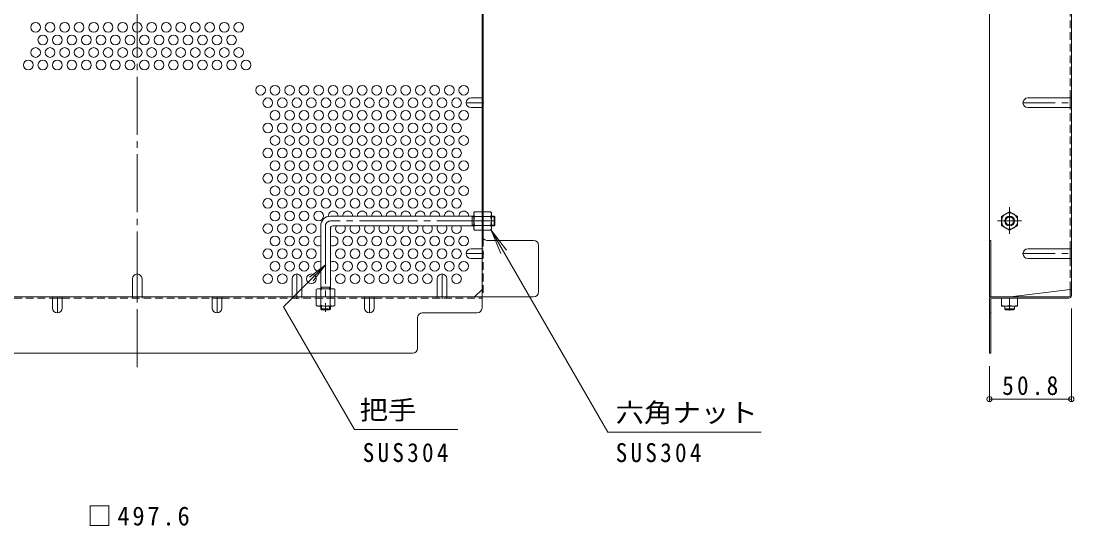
# Model space of a CAD drawing. Units: millimetres at full size, sheet at 1:4; details may follow other scales. Extents: x -887 to 1015, y -780 to 760.
# Drawn here: x 363 to 1015, y 7 to 320 of the extents above; entities that cross this region are included whole.
import ezdxf
from ezdxf.enums import TextEntityAlignment as Align

# ---------------------------------------------------------------- set-up
doc = ezdxf.new("R2010")
doc.units = ezdxf.units.MM
doc.header["$LTSCALE"] = 4
doc.header["$PDMODE"] = 32
doc.header["$PDSIZE"] = 3.2
for name, pattern in [('CHAIN1', [8, 5, -1, 1, -1]), ('CHAIN2', [12, 9, -1, 1, -1]), ('DASHED1', [1.8, 1.2, -0.6])]:
    doc.linetypes.add(name, pattern=pattern)
for name, color, linetype, lineweight in [('A-4_その他', 7, 'Continuous', 9), ('A-5_文字', 7, 'Continuous', 9), ('A-6_寸法', 2, 'Continuous', 9), ('A-7_ハッチ', 2, 'Continuous', 9), ('A-8_記号', 2, 'Continuous', 9), ('A-B_ﾊｯﾁ', 2, 'Continuous', 9)]:
    doc.layers.add(name, color=color, linetype=linetype, lineweight=lineweight)
doc.styles.add('ＭＳ ゴシック', font='')
doc.styles.get('ＭＳ ゴシック').set_extended_font_data('MS Gothic')

msp = doc.modelspace()

# ---------------------------------------------------------------- linework, layer by layer
at = {"layer": 'A-4_その他'}
for p, q in [((1013.81, 84.735), (1013.81, 142.159)), ((963.01, 84.735), (963.01, 106.359)), ((963.01, 85.935), (1013.81, 85.935))]:
    msp.add_line(p, q, dxfattribs=at)
for p in [(963.01, 85.935), (1013.81, 85.935)]:
    msp.add_point(p, dxfattribs=at)
at = {"layer": 'A-5_文字'}
for p, q in [((654.16, 190.609), (726.431, 65.429)), ((654.16, 190.609), (660.139, 176.172)), ((654.16, 190.609), (663.672, 178.212)), ((551.393, 169.174), (541.476, 161.565)), ((633.348, 67.044), (569.302, 67.044)), ((821.381, 65.429), (726.431, 65.429))]:
    msp.add_line(p, q, dxfattribs=at)
msp.add_lwpolyline([(569.302, 67.044), (525.365, 143.146), (551.393, 169.174), (543.784, 159.257)], dxfattribs=at)
at = {"layer": 'A-6_寸法'}
for centre in [(371.593, 316.397), (380.593, 316.397), (389.593, 316.397), (398.593, 316.397), (407.593, 316.397), (416.593, 316.397), (425.593, 316.397), (434.593, 316.397), (443.593, 316.397), (452.593, 316.397), (461.593, 316.397), (470.593, 316.397), (479.593, 316.397), (488.593, 316.397), (497.593, 316.397), (376.093, 308.603), (385.093, 308.603), (394.093, 308.603), (403.093, 308.603), (412.093, 308.603), (421.093, 308.603), (430.093, 308.603), (439.093, 308.603), (448.093, 308.603), (457.093, 308.603), (466.093, 308.603), (475.093, 308.603), (484.093, 308.603), (493.093, 308.603), (371.593, 300.808), (380.593, 300.808), (389.593, 300.808), (398.593, 300.808), (407.593, 300.808), (416.593, 300.808), (425.593, 300.808), (434.593, 300.808), (443.593, 300.808), (452.593, 300.808), (461.593, 300.808), (470.593, 300.808), (479.593, 300.808), (488.593, 300.808), (497.593, 300.808), (367.093, 293.014), (376.093, 293.014), (385.093, 293.014), (394.093, 293.014), (403.093, 293.014), (412.093, 293.014), (421.093, 293.014), (430.093, 293.014), (439.093, 293.014), (448.093, 293.014), (457.093, 293.014), (466.093, 293.014), (475.093, 293.014), (484.093, 293.014), (493.093, 293.014), (502.093, 293.014), (511.093, 277.426), (520.093, 277.426), (529.093, 277.426), (538.093, 277.426), (547.093, 277.426), (556.093, 277.426), (565.093, 277.426), (574.093, 277.426), (583.093, 277.426), (592.093, 277.426), (601.093, 277.426), (610.093, 277.426), (619.093, 277.426), (628.093, 277.426), (637.093, 277.426), (515.593, 269.631), (524.593, 269.631), (533.593, 269.631), (542.593, 269.631), (551.593, 269.631), (560.593, 269.631), (569.593, 269.631), (578.593, 269.631), (587.593, 269.631), (596.593, 269.631), (605.593, 269.631), (614.593, 269.631), (623.593, 269.631), (632.593, 269.631), (520.093, 261.837), (529.093, 261.837), (538.093, 261.837), (547.093, 261.837), (556.093, 261.837), (565.093, 261.837), (574.093, 261.837), (583.093, 261.837), (592.093, 261.837), (601.093, 261.837), (610.093, 261.837), (619.093, 261.837), (628.093, 261.837), (637.093, 261.837), (515.593, 254.043), (524.593, 254.043), (533.593, 254.043), (542.593, 254.043), (551.593, 254.043), (560.593, 254.043), (569.593, 254.043), (578.593, 254.043), (587.593, 254.043), (596.593, 254.043), (605.593, 254.043), (614.593, 254.043), (623.593, 254.043), (632.593, 254.043), (520.093, 246.249), (529.093, 246.249), (538.093, 246.249), (547.093, 246.249), (556.093, 246.249), (565.093, 246.249), (574.093, 246.249), (583.093, 246.249), (592.093, 246.249), (601.093, 246.249), (610.093, 246.249), (619.093, 246.249), (628.093, 246.249), (637.093, 246.249), (515.593, 238.454), (524.593, 238.454), (533.593, 238.454), (542.593, 238.454), (551.593, 238.454), (560.593, 238.454), (569.593, 238.454), (578.593, 238.454), (587.593, 238.454), (596.593, 238.454), (605.593, 238.454), (614.593, 238.454), (623.593, 238.454), (632.593, 238.454), (520.093, 230.66), (529.093, 230.66), (538.093, 230.66), (547.093, 230.66), (556.093, 230.66), (565.093, 230.66), (574.093, 230.66), (583.093, 230.66), (592.093, 230.66), (601.093, 230.66), (610.093, 230.66), (619.093, 230.66), (628.093, 230.66), (637.093, 230.66), (515.593, 222.866), (524.593, 222.866), (533.593, 222.866), (542.593, 222.866), (551.593, 222.866), (560.593, 222.866), (569.593, 222.866), (578.593, 222.866), (587.593, 222.866), (596.593, 222.866), (605.593, 222.866), (614.593, 222.866), (623.593, 222.866), (632.593, 222.866), (520.093, 215.072), (529.093, 215.072), (538.093, 215.072), (547.093, 215.072), (556.093, 215.072), (565.093, 215.072), (574.093, 215.072), (583.093, 215.072), (592.093, 215.072), (601.093, 215.072), (610.093, 215.072), (619.093, 215.072), (628.093, 215.072), (637.093, 215.072), (515.593, 207.278), (524.593, 207.278), (533.593, 207.278), (542.593, 207.278), (551.593, 207.278), (560.593, 207.278), (569.593, 207.278), (578.593, 207.278), (587.593, 207.278), (596.593, 207.278), (605.593, 207.278), (614.593, 207.278), (623.593, 207.278), (632.593, 207.278), (520.093, 199.483), (529.093, 199.483), (538.093, 199.483), (547.093, 199.483), (515.593, 191.689), (524.593, 191.689), (533.593, 191.689), (542.593, 191.689), (520.093, 183.895), (529.093, 183.895), (538.093, 183.895), (565.093, 183.895), (574.093, 183.895), (583.093, 183.895), (592.093, 183.895), (601.093, 183.895), (610.093, 183.895), (619.093, 183.895), (628.093, 183.895), (637.093, 183.895), (515.593, 176.101), (524.593, 176.101), (533.593, 176.101), (542.593, 176.101), (560.593, 176.101), (569.593, 176.101), (578.593, 176.101), (587.593, 176.101), (596.593, 176.101), (605.593, 176.101), (614.593, 176.101), (623.593, 176.101), (632.593, 176.101), (520.093, 168.306), (529.093, 168.306), (538.093, 168.306), (565.093, 168.306), (574.093, 168.306), (583.093, 168.306), (592.093, 168.306), (601.093, 168.306), (610.093, 168.306), (619.093, 168.306), (628.093, 168.306), (637.093, 168.306), (515.593, 160.512), (524.593, 160.512), (542.593, 160.512), (560.593, 160.512), (569.593, 160.512), (578.593, 160.512), (587.593, 160.512), (596.593, 160.512), (605.593, 160.512), (614.593, 160.512), (632.593, 160.512)]:
    msp.add_circle(centre, 3, dxfattribs=at)
for centre, start, end in [((556.093, 199.483), 357.61786, 185.06075), ((565.093, 199.483), 357.61786, 182.38214), ((574.093, 199.483), 357.61786, 182.38214), ((583.093, 199.483), 357.61786, 182.38214), ((592.093, 199.483), 357.61786, 182.38214), ((601.093, 199.483), 357.61786, 182.38214), ((610.093, 199.483), 357.61786, 182.38214), ((619.093, 199.483), 357.61786, 182.38214), ((628.093, 199.483), 357.61786, 182.38214), ((637.093, 199.483), 357.61786, 182.38214), ((551.593, 191.689), 338.96053, 14.11906), ((560.593, 191.689), 146.18508, 33.81492), ((569.593, 191.689), 146.18508, 33.81492), ((578.593, 191.689), 146.18508, 33.81492), ((587.593, 191.689), 146.18508, 33.81492), ((596.593, 191.689), 146.18508, 33.81492), ((605.593, 191.689), 146.18508, 33.81492), ((614.593, 191.689), 146.18508, 33.81492), ((623.593, 191.689), 146.18508, 33.81492), ((632.593, 191.689), 146.18508, 33.81492), ((547.093, 183.895), 64.32071, 295.67929), ((556.093, 183.895), 235.48189, 124.51811), ((551.593, 176.101), 338.96053, 21.03947), ((547.093, 168.306), 64.32071, 295.67929), ((556.093, 168.306), 235.48189, 124.51811), ((551.593, 160.512), 338.96053, 21.03947)]:
    msp.add_arc(centre, 3, start, end, dxfattribs=at)
at = {"layer": 'A-7_ハッチ', "linetype": 'CHAIN2'}
msp.add_line((434.593, 621.759), (434.593, 104.565), dxfattribs=at)
at = {"layer": 'A-7_ハッチ'}
for p, q in [((648.393, 142.359), (648.393, 583.966)), ((963.01, 576.966), (963.01, 149.359)), ((1013.81, 576.166), (1013.81, 150.159)), ((649.193, 185.32), (649.193, 344.701)), ((1013.01, 266.631), (1013.01, 272.631)), ((680.397, 184.36), (651.393, 184.36)), ((963.01, 184.363), (963.81, 184.363)), ((963.81, 149.359), (963.81, 184.363)), ((683.397, 152.359), (683.397, 181.36)), ((1013.01, 173.101), (1013.01, 179.101)), ((643.781, 149.359), (648.393, 153.971)), ((976.01, 149.362), (1013.01, 153.974)), ((1013.01, 150.025), (1013.01, 153.974)), ((188.79, 149.359), (680.397, 149.359)), ((382.093, 148.559), (388.093, 148.559)), ((481.093, 148.559), (487.093, 148.559)), ((575.593, 148.559), (581.593, 148.559)), ((963.01, 149.359), (1012.343, 149.359)), ((963.81, 147.892), (963.81, 114.359)), ((964.477, 148.559), (1012.21, 148.559)), ((611.392, 139.359), (645.393, 139.359)), ((963.01, 139.359), (963.81, 139.359)), ((608.392, 117.359), (608.392, 136.359)), ((263.794, 114.359), (605.392, 114.359))]:
    msp.add_line(p, q, dxfattribs=at)
at = {"layer": 'A-7_ハッチ', "linetype": 'DASHED1'}
for p, q in [((1013.01, 272.631), (1013.01, 360.162)), ((648.393, 272.631), (649.193, 272.631)), ((648.393, 266.631), (649.193, 266.631)), ((1013.01, 179.101), (1013.01, 266.631)), ((649.193, 199.359), (648.393, 199.359)), ((649.193, 193.159), (648.393, 193.159)), ((649.193, 185.32), (649.193, 149.354)), ((648.393, 179.101), (649.193, 179.101)), ((648.393, 173.101), (649.193, 173.101)), ((1013.01, 153.974), (1013.01, 173.101)), ((293.593, 148.559), (382.093, 148.559)), ((388.093, 148.559), (481.093, 148.559)), ((431.593, 149.359), (431.593, 148.559)), ((437.593, 149.359), (437.593, 148.559)), ((487.093, 148.559), (575.593, 148.559)), ((530.593, 149.359), (530.593, 148.559)), ((536.593, 149.359), (536.593, 148.559)), ((554.393, 149.359), (554.393, 148.559)), ((581.593, 148.559), (648.393, 148.559)), ((620.593, 149.359), (620.593, 148.559)), ((626.593, 149.359), (626.593, 148.559))]:
    msp.add_line(p, q, dxfattribs=at)
at = {"layer": 'A-7_ハッチ'}
msp.add_lwpolyline([(963.01, 147.759), (963.01, 114.359), (963.81, 114.359)], dxfattribs=at)
for centre, radius, start, end in [((651.393, 187.36), 3, 180, 270), ((680.397, 181.36), 3, 0, 90), ((680.397, 152.359), 3, 270, 0), ((1012.21, 150.159), 1.6, 270, 0), ((1013.01, 153.174), 0.8, 0, 90), ((964.61, 147.759), 1.6, 90, 180), ((964.477, 147.892), 0.667, 90, 180), ((1012.343, 150.025), 0.667, 270, 0), ((611.392, 136.359), 3, 90, 180), ((645.393, 142.359), 3, 270, 0), ((605.392, 117.359), 3, 270, 0)]:
    msp.add_arc(centre, radius, start, end, dxfattribs=at)
at = {"layer": 'A-8_記号', "linetype": 'CHAIN1'}
for p, q in [((649.593, 269.631), (638.593, 269.631)), ((983.81, 269.631), (1013.81, 269.631)), ((649.593, 176.101), (638.593, 176.101)), ((983.81, 176.101), (1013.81, 176.101)), ((434.593, 149.359), (434.593, 163.509)), ((533.593, 148.159), (533.593, 163.509)), ((623.593, 148.159), (623.593, 163.509)), ((385.093, 149.359), (385.093, 139.359)), ((484.093, 149.359), (484.093, 139.359)), ((578.593, 149.359), (578.593, 139.359))]:
    msp.add_line(p, q, dxfattribs=at)
at = {"layer": 'A-8_記号'}
for p, q in [((641.593, 272.631), (648.393, 272.631)), ((986.81, 272.631), (1013.81, 272.631)), ((641.593, 266.631), (648.393, 266.631)), ((986.81, 266.631), (1013.81, 266.631)), ((641.593, 179.101), (648.393, 179.101)), ((986.81, 179.101), (1013.81, 179.101)), ((641.593, 173.101), (648.393, 173.101)), ((986.81, 173.101), (1013.81, 173.101)), ((431.593, 160.509), (431.593, 149.359)), ((437.593, 160.509), (437.593, 149.359)), ((530.593, 160.509), (530.593, 149.359)), ((536.593, 160.509), (536.593, 149.359)), ((620.593, 160.509), (620.593, 149.359)), ((626.593, 160.509), (626.593, 149.359)), ((382.093, 142.359), (382.093, 149.359)), ((388.093, 142.359), (388.093, 149.359)), ((481.093, 142.359), (481.093, 149.359)), ((487.093, 142.359), (487.093, 149.359)), ((575.593, 142.359), (575.593, 149.359)), ((581.593, 142.359), (581.593, 149.359))]:
    msp.add_line(p, q, dxfattribs=at)
for centre, start, end in [((641.593, 269.631), 90, 270), ((986.81, 269.631), 90, 270), ((641.593, 176.101), 90, 270), ((986.81, 176.101), 90, 270), ((434.593, 160.509), 0, 180), ((533.593, 160.509), 0, 180), ((623.593, 160.509), 0, 180), ((385.093, 142.359), 180, 0), ((484.093, 142.359), 180, 0), ((578.593, 142.359), 180, 0)]:
    msp.add_arc(centre, 3, start, end, dxfattribs=at)
at = {"layer": 'A-B_ﾊｯﾁ', "linetype": 'CHAIN1'}
for p, q in [((975.51, 204.887), (975.51, 188.379)), ((968.04, 196.359), (982.8, 196.359)), ((975.51, 140.876), (975.51, 143.937))]:
    msp.add_line(p, q, dxfattribs=at)
at = {"layer": 'A-B_ﾊｯﾁ', "color": 3}
for p, q in [((643.393, 199.359), (554.393, 199.359)), ((642.393, 193.359), (642.393, 199.359)), ((642.393, 198.859), (643.393, 198.859)), ((655.893, 199.359), (654.193, 199.359)), ((654.193, 198.859), (656.393, 198.859)), ((655.893, 193.359), (655.893, 199.359)), ((655.893, 199.359), (656.393, 198.859)), ((656.393, 193.859), (656.393, 198.859)), ((548.393, 193.359), (548.393, 154.359)), ((554.393, 191.859), (554.393, 154.359)), ((643.393, 193.359), (555.893, 193.359)), ((642.393, 193.859), (643.393, 193.859)), ((654.193, 193.859), (656.393, 193.859)), ((655.893, 193.359), (654.193, 193.359)), ((655.893, 193.359), (656.393, 193.859)), ((548.393, 155.359), (554.393, 155.359)), ((548.893, 155.359), (548.893, 154.359)), ((553.893, 155.359), (553.893, 154.359)), ((972.51, 143.562), (972.51, 141.862)), ((978.51, 141.862), (972.51, 141.862)), ((972.51, 141.862), (973.01, 141.362)), ((978.01, 141.362), (973.01, 141.362)), ((978.51, 141.862), (978.01, 141.362)), ((978.51, 143.562), (978.51, 141.862))]:
    msp.add_line(p, q, dxfattribs=at)
at = {"layer": 'A-B_ﾊｯﾁ', "color": 3, "linetype": 'CHAIN2'}
for p, q in [((656.393, 196.359), (554.393, 196.359)), ((551.393, 193.359), (551.393, 140.126))]:
    msp.add_line(p, q, dxfattribs=at)
at = {"layer": 'A-B_ﾊｯﾁ'}
for p, q in [((643.393, 201.359), (643.826, 202.109)), ((643.393, 191.359), (643.393, 201.359)), ((648.393, 202.109), (643.826, 202.109)), ((643.826, 199.222), (648.393, 199.222)), ((648.393, 190.609), (648.393, 202.109)), ((649.193, 190.609), (649.193, 202.109)), ((649.193, 202.109), (653.76, 202.109)), ((653.76, 199.222), (649.193, 199.222)), ((654.193, 201.359), (653.76, 202.109)), ((654.193, 191.359), (654.193, 201.359)), ((975.51, 202.109), (970.51, 199.222)), ((970.51, 199.222), (970.51, 193.495)), ((643.393, 191.359), (643.826, 190.609)), ((643.826, 193.495), (648.393, 193.495)), ((648.393, 190.609), (643.826, 190.609)), ((653.76, 193.495), (649.193, 193.495)), ((649.193, 190.609), (653.76, 190.609)), ((654.193, 191.359), (653.76, 190.609)), ((975.51, 190.609), (970.51, 193.495)), ((975.51, 190.609), (980.51, 193.495)), ((546.393, 154.359), (545.643, 153.926)), ((545.643, 149.359), (545.643, 153.926)), ((546.393, 154.359), (556.393, 154.359)), ((548.53, 153.926), (548.53, 149.359)), ((554.256, 153.926), (554.256, 149.359)), ((556.393, 154.359), (557.143, 153.926)), ((557.143, 149.359), (557.143, 153.926)), ((545.643, 149.359), (557.143, 149.359)), ((980.51, 148.562), (970.51, 148.562)), ((970.51, 148.562), (970.51, 143.562)), ((975.51, 148.562), (975.51, 143.995)), ((980.51, 148.562), (980.51, 143.562)), ((980.51, 143.562), (970.51, 143.562))]:
    msp.add_line(p, q, dxfattribs=at)
at = {"layer": 'A-B_ﾊｯﾁ', "linetype": 'DASHED1'}
for p, q in [((557.143, 148.559), (545.643, 148.559)), ((545.643, 148.559), (545.643, 143.992)), ((546.393, 143.559), (545.643, 143.992)), ((548.53, 143.992), (548.53, 148.559)), ((554.256, 143.992), (554.256, 148.559)), ((556.393, 143.559), (557.143, 143.992)), ((557.143, 148.559), (557.143, 143.992)), ((556.393, 143.559), (546.393, 143.559))]:
    msp.add_line(p, q, dxfattribs=at)
at = {"layer": 'A-B_ﾊｯﾁ', "color": 3, "linetype": 'DASHED1'}
for p, q in [((548.393, 141.859), (548.393, 143.559)), ((548.393, 141.859), (554.393, 141.859)), ((548.393, 141.859), (548.893, 141.359)), ((548.893, 143.559), (548.893, 141.359)), ((548.893, 141.359), (553.893, 141.359)), ((553.893, 143.559), (553.893, 141.359)), ((554.393, 141.859), (553.893, 141.359)), ((554.393, 141.859), (554.393, 143.559))]:
    msp.add_line(p, q, dxfattribs=at)
at = {"layer": 'A-B_ﾊｯﾁ'}
msp.add_lwpolyline([(975.51, 202.109), (980.51, 199.222), (980.51, 193.495)], dxfattribs=at)
msp.add_circle((975.51, 196.359), 5, dxfattribs=at)
at = {"layer": 'A-B_ﾊｯﾁ', "color": 3}
for radius in [3, 2.458]:
    msp.add_circle((975.51, 196.359), radius, dxfattribs=at)
for centre, radius in [((554.393, 193.359), 6), ((555.893, 191.859), 1.5)]:
    msp.add_arc(centre, radius, 90, 180, dxfattribs=at)
at = {"layer": 'A-B_ﾊｯﾁ', "color": 3, "linetype": 'CHAIN2'}
msp.add_arc((554.393, 193.359), 3, 90, 180, dxfattribs=at)
at = {"layer": 'A-B_ﾊｯﾁ'}
for centre, radius, start, end in [((646.675, 200.464), 3.29, 149.99998, 176.07924), ((646.128, 200.699), 2.735, 180.2103, 212.68507), ((653.076, 196.359), 9.683, 162.79973, 197.20026), ((650.911, 200.464), 3.29, 3.92076, 30.00002), ((651.458, 200.699), 2.735, 327.31493, 359.7897), ((644.511, 196.359), 9.683, 342.79974, 17.20027), ((646.128, 192.019), 2.735, 147.31491, 179.78969), ((646.675, 192.253), 3.29, 183.92075, 210), ((651.458, 192.019), 2.735, 0.21031, 32.68509), ((650.911, 192.253), 3.29, 330, 356.07925), ((547.288, 151.077), 3.29, 93.92075, 120), ((547.053, 151.624), 2.735, 57.31491, 89.78969), ((551.393, 144.676), 9.683, 72.79973, 107.20026), ((555.733, 151.624), 2.735, 90.2103, 122.68507), ((555.498, 151.077), 3.29, 59.99998, 86.07924), ((973.01, 150.995), 7.433, 250.34634, 289.65367), ((978.01, 150.995), 7.433, 250.34634, 289.65367)]:
    msp.add_arc(centre, radius, start, end, dxfattribs=at)
at = {"layer": 'A-B_ﾊｯﾁ', "linetype": 'DASHED1'}
for centre, radius, start, end in [((547.288, 146.841), 3.29, 239.99998, 266.07924), ((547.053, 146.293), 2.735, 270.2103, 302.68507), ((551.393, 153.241), 9.683, 252.79973, 287.20026), ((555.733, 146.293), 2.735, 237.31491, 269.78969), ((555.498, 146.841), 3.29, 273.92075, 300)]:
    msp.add_arc(centre, radius, start, end, dxfattribs=at)

# ---------------------------------------------------------------- texts
at = {"layer": 'A-4_その他', "color": 2, "char_height": 11.73, "attachment_point": 7, "style": 'ＭＳ ゴシック'}
for s, insert in [('\\T1.28;\\W0.9;50.8', (970.91, 88.335)), ('\\T1.23;\\W0.95;□497.6', (403.593, 7.311))]:
    msp.add_mtext(s, dxfattribs=dict(at, insert=insert))
at = {"layer": 'A-5_文字', "color": 2, "style": 'ＭＳ ゴシック', "width": 1.1}
for s, p in [('把手', (572.552, 69.778)), ('六角ナット', (731.286, 68.163))]:
    msp.add_text(s, height=11.73, dxfattribs=at).set_placement(p, align=Align.BOTTOM_LEFT)
at = {"layer": 'A-5_文字', "color": 2, "char_height": 11.73, "attachment_point": 7, "style": 'ＭＳ ゴシック'}
for insert in [(574.427, 46.764), (731.286, 46.705)]:
    msp.add_mtext('\\T1.28;\\W0.9;SUS304', dxfattribs=dict(at, insert=insert))

doc.saveas('drawing.dxf')
